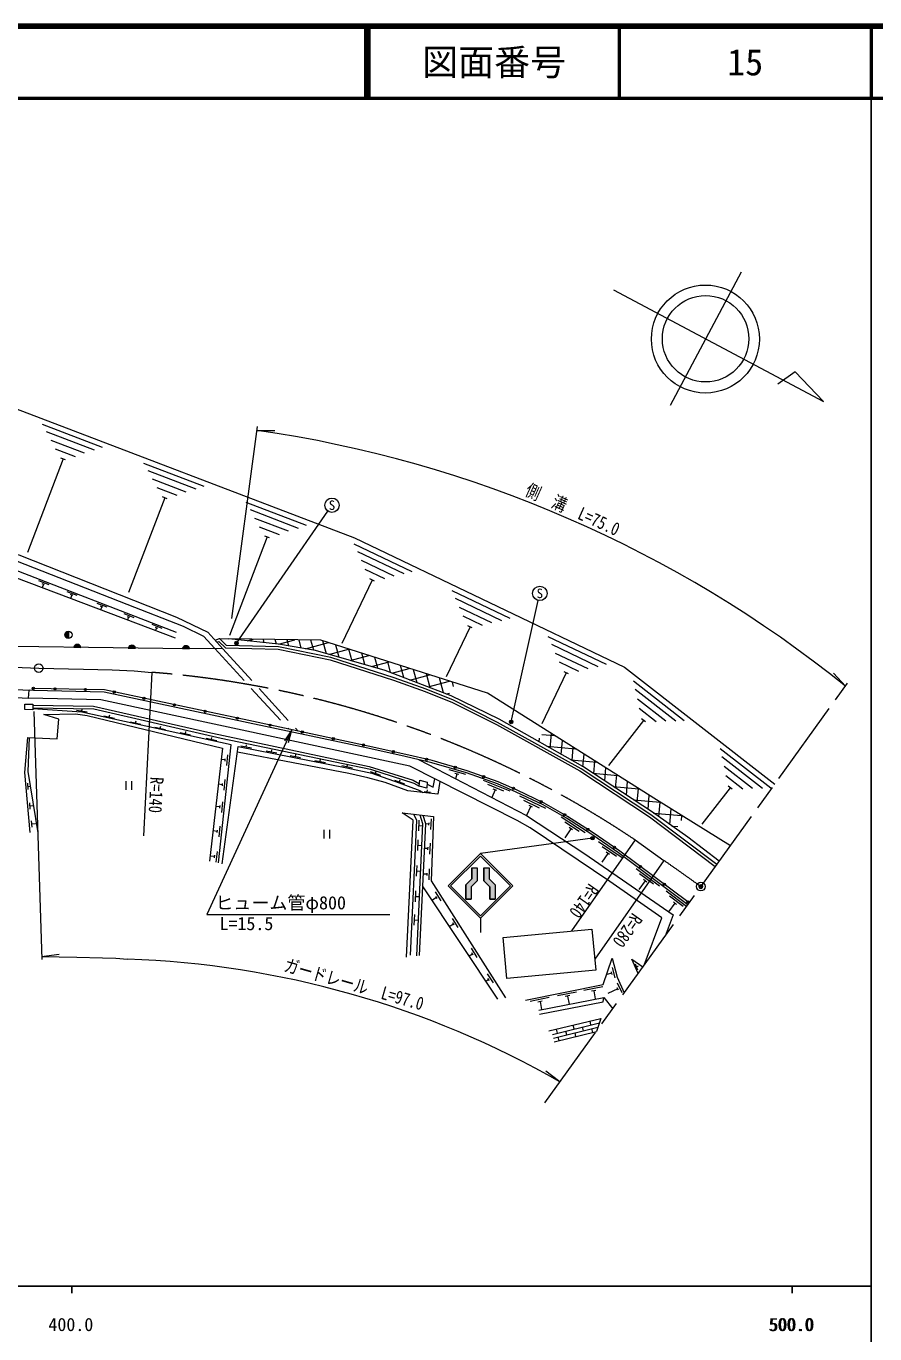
# Model space of a CAD drawing. Units: millimetres at full size, sheet at 1:1000; details may follow other scales. Extents: x 40000 to 680000, y 20000 to 380000.
# Drawn here: x 461636 to 579500, y 198357 to 380000 of the extents above; entities that cross this region are included whole.
import ezdxf
from ezdxf.enums import TextEntityAlignment as Align

# ---------------------------------------------------------------- set-up
doc = ezdxf.new("R2010")
doc.units = ezdxf.units.MM
doc.header["$LTSCALE"] = 1000
doc.header["$PDMODE"] = 32
doc.header["$PDSIZE"] = 500
doc.linetypes.add('CHAIN', pattern=[18.5, 12, -1.5, 3.5, -1.5])
doc.linetypes.add('DASHED', pattern=[7.5, 6, -1.5])
for name, color, linetype, lineweight in [('M-BGD', 7, 'Continuous', 13), ('M-BMK', 2, 'CHAIN', 13), ('M-BMK-SRVR', 3, 'Continuous', 13), ('M-STR-HTXT', 7, 'Continuous', 13), ('M-STR-STRC', 7, 'Continuous', 13), ('M-TTL', 2, 'Continuous', 140), ('M-TTL-BAND', 7, 'Continuous', 25), ('M-TTL-LINE', 7, 'Continuous', 50)]:
    doc.layers.add(name, color=color, linetype=linetype, lineweight=lineweight)
doc.layers.add('M-OTRS', color=6, linetype='Continuous')
doc.layers.add('M-TTL-TXT', color=7, linetype='Continuous')
doc.styles.add('ＭＳ ゴシック', font='')
doc.styles.get('ＭＳ ゴシック').set_extended_font_data('MS Gothic')

# ---------------------------------------------------------------- blocks, each defined once
blk = doc.blocks.new('open_arrow')
at = {"color": 0, "linetype": 'Continuous', "lineweight": -2}
blk.add_lwpolyline([(7.5, 1.25), (0, 0), (7.5, -1.25)], dxfattribs=at)

msp = doc.modelspace()

# ---------------------------------------------------------------- hatches: boundary and pattern name
at = {"layer": 'M-BGD'}
for points in [[(467503, 295957, 0.41421), (467003, 295457, 0.41421), (467503, 294957)], [(468244, 293724, -0.82183), (469235, 293709)], [(475825, 293614, -0.82183), (476815, 293599)], [(483348, 293539, -0.82183), (484338, 293538)], [(462493, 288014, -0.41421), (462643, 288164, -0.41421), (462793, 288014, -1)], [(465493, 287950, -0.41421), (465643, 288100, -0.41421), (465793, 287950, -1)], [(469716, 287860, -0.41421), (469866, 288010, -0.41421), (470016, 287860, -1)], [(473723, 287512, -0.41421), (473873, 287662, -0.41421), (474023, 287512, -1)], [(477842, 286635, -0.41421), (477992, 286785, -0.41421), (478142, 286635, -1)], [(482076, 285732, -0.41421), (482226, 285882, -0.41421), (482376, 285732, -1)], [(486342, 284823, -0.41421), (486492, 284973, -0.41421), (486642, 284823, -1)], [(490816, 283870, -0.41421), (490966, 284020, -0.41421), (491116, 283870, -1)], [(495378, 282898, -0.41421), (495528, 283048, -0.41421), (495678, 282898, -1)], [(499832, 281951, -0.41421), (499982, 282101, -0.41421), (500132, 281951, -1)], [(504144, 281034, -0.41421), (504294, 281184, -0.41421), (504444, 281034, -1)], [(508342, 280141, -0.41421), (508492, 280291, -0.41421), (508642, 280141, -1)], [(512491, 279216, -0.41421), (512641, 279366, -0.41421), (512791, 279216, -1)], [(517097, 278167, -0.41421), (517247, 278317, -0.41421), (517397, 278167, -1)], [(521089, 277055, -0.41421), (521239, 277205, -0.41421), (521389, 277055, -1)], [(525018, 275761, -0.41421), (525168, 275911, -0.41421), (525318, 275761, -1)], [(529158, 274120, -0.41421), (529308, 274270, -0.41421), (529458, 274120, -1)], [(533007, 272280, -0.41421), (533157, 272430, -0.41421), (533307, 272280, -1)], [(536277, 270461, -0.41421), (536427, 270611, -0.41421), (536577, 270461, -1)], [(539502, 268424, -0.41421), (539652, 268574, -0.41421), (539802, 268424, -1)], [(543197, 265929, -0.41421), (543347, 266079, -0.41421), (543497, 265929, -1)], [(546799, 263278, -0.41421), (546949, 263428, -0.41421), (547099, 263278, -1)], [(550112, 260793, -0.41421), (550262, 260943, -0.41421), (550412, 260793, -1)], [(553373, 258348, -0.41421), (553523, 258498, -0.41421), (553673, 258348, -1)]]:
    msp.add_hatch(color=256, dxfattribs=at).paths.add_polyline_path(points)
h = msp.add_hatch(dxfattribs=at)
h.set_pattern_fill('USER', color=256, style=0, pattern_type=2)
h.set_pattern_definition([(105, (0, -0), (-1533.4072, -410.8752), []), (195, (0, -0), (410.8752, -1533.4072), [])])
h.paths.add_polyline_path([(502567, 294700), (489804, 294895), (496663, 294145), (501816, 293264), (511477, 290513), (520295, 287107), (521261, 288749)])
h = msp.add_hatch(dxfattribs=at)
h.set_pattern_fill('USER', color=256, style=0, pattern_type=2)
h.set_pattern_definition([(85, (0, -0), (-1581.459, 138.3597), []), (175, (0, -0), (-138.3597, -1581.459), [])])
h.paths.add_polyline_path([(533692, 282294), (532682, 280691), (538931, 277149), (548624, 270814), (551909, 268470), (552968, 270175), (549168, 272536)])
at = {"layer": 'M-STR-HTXT'}
for points in [[(491094, 294352, -1), (490601, 294267, -0.41421), (490805, 294556, -0.41421)], [(529202, 283490, -1), (528777, 283226, -1)], [(540501, 267328, -1), (540062, 267089, -1)]]:
    msp.add_hatch(color=256, dxfattribs=at).paths.add_polyline_path(points)
at = {"layer": 'M-STR-STRC'}
for points in [[(522694, 260738), (522694, 258719), (523444, 258719), (523444, 260427), (524278, 261261), (524278, 263082), (523528, 263082), (523528, 261571)], [(526778, 260738), (525944, 261571), (525944, 263082), (525194, 263082), (525194, 261260), (526028, 260427), (526028, 258719), (526778, 258719)]]:
    msp.add_hatch(color=256, dxfattribs=at).paths.add_polyline_path(points)

# ---------------------------------------------------------------- linework, layer by layer
at = {"layer": 'M-BGD'}
for p, q in [((463839, 324704), (472190, 321508)), ((464408, 323683), (471086, 321128)), ((469760, 320671), (465090, 322458)), ((466782, 319884), (461806, 306882)), ((468504, 320188), (465703, 321260)), ((467109, 319759), (466455, 320009)), ((477945, 319306), (486296, 316110)), ((478513, 318285), (485191, 315729)), ((483865, 315273), (479196, 317060)), ((480887, 314485), (475845, 301311)), ((482610, 314790), (479808, 315862)), ((481214, 314360), (480560, 314611)), ((492159, 313866), (500510, 310670)), ((492727, 312845), (499405, 310289)), ((498079, 309833), (493409, 311620)), ((495101, 309046), (489858, 295347)), ((496824, 309350), (494022, 310422)), ((495428, 308921), (494774, 309171)), ((507148, 308108), (515214, 304251)), ((507632, 307045), (514083, 303960)), ((512725, 303612), (508214, 305770)), ((511434, 303232), (508728, 304526)), ((464815, 302414), (463416, 302955)), ((464040, 302489), (463848, 301993)), ((464203, 302425), (463877, 302552)), ((509693, 303067), (505476, 294249)), ((510008, 302916), (509377, 303218)), ((520737, 301609), (528804, 297752)), ((468739, 300895), (467340, 301436)), ((467963, 300969), (467784, 300507)), ((468127, 300906), (467800, 301033)), ((472901, 299283), (471503, 299824)), ((521222, 300546), (527672, 297462)), ((472126, 299358), (471961, 298931)), ((472289, 299295), (471963, 299421)), ((476644, 297834), (475245, 298375)), ((476032, 297846), (475706, 297972)), ((475869, 297909), (475716, 297513)), ((526314, 297113), (521803, 299271)), ((525024, 296733), (522317, 298027)), ((480521, 296333), (479122, 296874)), ((479909, 296344), (479583, 296471)), ((479746, 296408), (479603, 296039)), ((523282, 296568), (519967, 289637)), ((523598, 296417), (522966, 296719)), ((467503, 295957), (467503, 294957)), ((487886, 294697), (488502, 294932)), ((534105, 295216), (542172, 291359)), ((468244, 293724), (469235, 293709)), ((475825, 293614), (476815, 293599)), ((483348, 293539), (484338, 293538)), ((534590, 294153), (541040, 291069)), ((539682, 290720), (535171, 292878)), ((538392, 290340), (535685, 291634)), ((536650, 290175), (533266, 283098)), ((536966, 290024), (536334, 290326)), ((545974, 289044), (553031, 283554)), ((462637, 287714), (462034, 287766)), ((546220, 287902), (551864, 283512)), ((550463, 283462), (546516, 286532)), ((549121, 283366), (546753, 285207)), ((468647, 284975), (470128, 284735)), ((469387, 284855), (469435, 285151)), ((472443, 284187), (473908, 283866)), ((473175, 284027), (473240, 284320)), ((476110, 283384), (477576, 283064)), ((476843, 283224), (476907, 283517)), ((547384, 283576), (542489, 277283)), ((547660, 283361), (547108, 283791)), ((479527, 282637), (480992, 282317)), ((480259, 282477), (480323, 282770)), ((483016, 281874), (484481, 281553)), ((483748, 281713), (483812, 282007)), ((486647, 281079), (488112, 280759)), ((487379, 280919), (487443, 281212)), ((491442, 280041), (492914, 279751)), ((492178, 279896), (492236, 280190)), ((489277, 278075), (488706, 278136)), ((489258, 277901), (489295, 278249)), ((489494, 277297), (489656, 278788)), ((494983, 279344), (496455, 279054)), ((495719, 279199), (495777, 279493)), ((498287, 278694), (499759, 278404)), ((499023, 278549), (499081, 278843)), ((501727, 278017), (503199, 277728)), ((502463, 277872), (502521, 278167)), ((558009, 279682), (565067, 274192)), ((558256, 278540), (563899, 274150)), ((505474, 277297), (506939, 276975)), ((506207, 277136), (506271, 277429)), ((509426, 276464), (510839, 275962)), ((510133, 276213), (510233, 276495)), ((522675, 276044), (520370, 276714)), ((521716, 276041), (521179, 276198)), ((521447, 276119), (521256, 275461)), ((562498, 274100), (558552, 277170)), ((461810, 274849), (461890, 273953)), ((461850, 274401), (462199, 274432)), ((475489, 275134), (475489, 273934)), ((476289, 275134), (476289, 273934)), ((488905, 274639), (488319, 274702)), ((488886, 274465), (488924, 274813)), ((489122, 273861), (489284, 275352)), ((512784, 275275), (514194, 274763)), ((513489, 275019), (513592, 275301)), ((528835, 273715), (525135, 275234)), ((527981, 273741), (525761, 274653)), ((561156, 274004), (558788, 275845)), ((559696, 273999), (559143, 274429)), ((516898, 273679), (517794, 273586)), ((517346, 273633), (517377, 273931)), ((526757, 273920), (526316, 272845)), ((527016, 273813), (526498, 274026)), ((533785, 271308), (530186, 273053)), ((559420, 274214), (555479, 269148)), ((462082, 272136), (462162, 271240)), ((462122, 271688), (462600, 271730)), ((488572, 271565), (487972, 271630)), ((488553, 271391), (488591, 271739)), ((488790, 270787), (488951, 272278)), ((532935, 271387), (530775, 272434)), ((531724, 271641), (531107, 270368)), ((531976, 271519), (531472, 271763)), ((462335, 269637), (462415, 268740)), ((462375, 269189), (462913, 269237)), ((488421, 267380), (488582, 268871)), ((516175, 269714), (516105, 268216)), ((516140, 268965), (516679, 268940)), ((517579, 269174), (517120, 269191)), ((517573, 268999), (517586, 269349)), ((517850, 268413), (517908, 269912)), ((539285, 267946), (535918, 270105)), ((538450, 268125), (536429, 269420)), ((488203, 268158), (487589, 268224)), ((488184, 267984), (488222, 268332)), ((502987, 268367), (502987, 267167)), ((503787, 268367), (503787, 267167)), ((537278, 268520), (536468, 267257)), ((537514, 268369), (537042, 268671)), ((488042, 263879), (488203, 265370)), ((516046, 266975), (515976, 265477)), ((516011, 266226), (516551, 266200)), ((517449, 265767), (516963, 265786)), ((517442, 265592), (517456, 265942)), ((517720, 265006), (517777, 266505)), ((544429, 264463), (541127, 266719)), ((543600, 264667), (541618, 266020)), ((542671, 264938), (542208, 265254)), ((487824, 264657), (487194, 264725)), ((487805, 264483), (487843, 264831)), ((515879, 263411), (515809, 261913)), ((542440, 265096), (541593, 263857)), ((515844, 262662), (516383, 262637)), ((517312, 262190), (516799, 262209)), ((517305, 262015), (517319, 262365)), ((517583, 261429), (517640, 262928)), ((549575, 260559), (546375, 262958)), ((548755, 260799), (546835, 262238)), ((515713, 259872), (515643, 258374)), ((516718, 260445), (527118, 244842)), ((519293, 258491), (518489, 259757)), ((547615, 261279), (546715, 260078)), ((547839, 261111), (547391, 261446)), ((553354, 257726), (550506, 259861)), ((515678, 259123), (516217, 259098)), ((518638, 258963), (517983, 258547)), ((518731, 258815), (518544, 259111)), ((551746, 258181), (550847, 256981)), ((552887, 257701), (550966, 259141)), ((551971, 258013), (551522, 258349)), ((515559, 256603), (515489, 255105)), ((515524, 255854), (516064, 255828)), ((520977, 255279), (520404, 254915)), ((521632, 254806), (520828, 256072)), ((521071, 255131), (520883, 255426)), ((523621, 251114), (523140, 250809)), ((524277, 250642), (523473, 251908)), ((523715, 250966), (523527, 251262)), ((543439, 247814), (543052, 249263)), ((546207, 249765), (546553, 248935)), ((546380, 249350), (546657, 249465)), ((525869, 247574), (525467, 247318)), ((526524, 247101), (525720, 248368)), ((525963, 247426), (525775, 247721)), ((542956, 248461), (542262, 248276)), ((543001, 248292), (542911, 248630)), ((544388, 245710), (543772, 247077)), ((538080, 245830), (535432, 245302)), ((537123, 245333), (536505, 245210)), ((536814, 245272), (537036, 244156)), ((541719, 246555), (539071, 246027)), ((540763, 246058), (540145, 245935)), ((540454, 245997), (540678, 244869)), ((543806, 246270), (542439, 245654)), ((543878, 246111), (543735, 246430)), ((534268, 245070), (531620, 244543)), ((533311, 244574), (532693, 244451)), ((533002, 244512), (533222, 243410)), ((540077, 241283), (539955, 241794)), ((534726, 239956), (541250, 241573)), ((534856, 239432), (541036, 240964)), ((534986, 238908), (540822, 240355)), ((535417, 240127), (535285, 240683)), ((536707, 239891), (536582, 240416)), ((537747, 240705), (537620, 241239)), ((537997, 239654), (537872, 240180)), ((539037, 240468), (538912, 240994)), ((540327, 240232), (540202, 240757)), ((535667, 239077), (535542, 239602))]:
    msp.add_line(p, q, dxfattribs=at)
at = {"layer": 'M-BGD', "linetype": 'DASHED'}
for p, q in [((487841, 293532), (498078, 282356)), ((488928, 293530), (499425, 282069)), ((456877, 288034), (462034, 287766)), ((456866, 286933), (461977, 286667))]:
    msp.add_line(p, q, dxfattribs=at)
at = {"layer": 'M-BGD'}
for points in [[(460164, 326914), (507225, 308903), (544714, 290975), (565612, 274718)], [(373598, 310118), (377077, 307490), (384283, 305333), (386796, 304003), (389201, 302316), (391715, 300134), (393949, 297764), (394901, 296495), (396560, 295153), (421897, 293326), (428774, 294288), (430918, 294825), (437257, 299380), (439428, 300509), (449132, 303517), (451052, 304292), (457815, 305781), (458537, 305940), (460372, 305703), (475614, 299706), (483442, 296662), (486263, 295285), (487841, 293532)], [(373939, 310444), (377355, 307886), (384204, 305785), (386640, 304506), (389152, 302851), (391575, 300826), (393986, 298291), (395106, 296849), (396995, 295533), (421647, 293686), (427875, 294380), (430789, 294991), (436854, 299509), (439274, 300719), (447384, 303383), (448568, 304114), (450614, 304954), (458235, 306697), (460607, 306587), (482530, 297887), (486873, 295830), (488928, 293530)], [(482356, 294972), (478958, 296290), (458279, 304095), (448297, 301491), (447137, 301825), (446294, 302637)], [(482527, 295781), (458564, 305059), (447770, 302344), (447318, 302955)], [(488135, 294417), (488414, 294524), (489298, 293633), (496642, 293452), (503876, 291970), (512640, 289150), (517058, 287568), (520850, 286036), (526953, 282988), (538535, 276561), (548194, 270184), (557346, 263260)], [(557551, 263544), (548396, 270470), (538717, 276860), (527116, 283297), (520994, 286355), (517183, 287895), (512753, 289481), (503965, 292309), (496682, 293801), (489448, 293979), (488502, 294932), (489804, 294895)], [(559436, 266157), (549168, 272536), (525690, 287339), (502567, 294700), (489804, 294895)], [(557877, 263996), (553514, 267325), (548624, 270814), (538931, 277149), (527304, 283739), (520652, 286969), (511477, 290513), (501816, 293264), (496663, 294145), (489804, 294895)], [(488928, 293530), (480618, 293544), (453033, 293945), (427910, 294167)], [(547465, 249564), (549926, 256152), (542703, 261193), (531626, 268659), (529823, 269646), (514913, 277196), (472023, 286439), (461977, 286667), (462034, 287766)], [(553529, 257969), (543909, 265182), (540193, 267721), (536666, 269982), (533416, 271821), (529703, 273621), (527099, 274752), (522802, 276288), (517957, 277696), (514280, 278540), (509080, 279709), (492480, 283240), (472470, 287505), (462637, 287714)], [(553705, 258212), (544084, 265426), (540359, 267971), (536821, 270239), (533555, 272087), (529828, 273894), (527209, 275031), (522894, 276574), (518032, 277987), (514346, 278833), (509144, 280002), (492542, 283534), (472505, 287804), (462643, 288014)], [(462571, 285321), (471054, 285169), (488729, 281093), (509457, 276778), (515485, 274862), (516221, 274425)], [(462575, 285677), (471006, 285554), (486880, 281937), (509264, 277161), (515375, 275259), (516252, 274742)], [(462210, 267996), (461467, 276338), (461850, 281183), (465948, 281023), (466197, 283716), (464099, 284403), (468486, 284469), (470112, 284226), (488883, 279711), (487112, 263994)], [(488332, 263768), (490107, 280169), (469363, 284707), (462570, 285165)], [(462069, 281175), (461873, 276447), (463247, 267970)], [(488848, 263649), (491094, 279956), (506175, 276989), (509644, 276227), (513438, 274878), (516308, 273836), (516727, 273546)], [(519078, 275087), (518794, 273332), (514659, 273761), (511515, 274947), (509091, 275606), (506456, 276204), (490981, 279136)], [(516118, 278118), (531133, 270354), (539216, 265044), (551472, 256563), (550361, 253577)], [(517319, 274719), (518179, 274274), (518399, 275431)], [(514477, 250698), (515378, 269697), (513844, 270711), (518219, 270209), (517878, 261280), (528200, 245022)], [(515024, 250959), (515902, 269654), (515495, 270521)], [(516287, 270430), (516700, 269226), (515849, 250873)], [(516278, 250888), (517121, 269220), (516751, 270377)], [(530982, 244722), (541788, 246874), (543025, 250529), (543723, 247916), (544705, 245737)], [(546618, 248389), (545772, 250418), (547291, 249322)], [(532831, 243334), (541843, 245097), (543103, 243516)], [(532946, 242745), (541754, 244468), (541843, 245097)], [(534202, 240425), (541453, 242150), (540822, 240355)]]:
    msp.add_lwpolyline(points, dxfattribs=at)
for points in [[(461468, 285844), (462576, 285832), (462568, 285048), (461460, 285059)], [(516303, 275269), (517343, 274975), (517267, 274142), (516221, 274425)], [(527870, 253428), (540201, 254590), (540738, 248883), (528408, 247721)]]:
    msp.add_lwpolyline(points, close=True, dxfattribs=at)
for centre, radius in [((467503, 295457), 500), ((462643, 288014), 150), ((465643, 287950), 150), ((469866, 287860), 150), ((473873, 287512), 150), ((477992, 286635), 150), ((482226, 285732), 150), ((486492, 284823), 150), ((490966, 283870), 150), ((495528, 282898), 150), ((499982, 281951), 150), ((504294, 281034), 150), ((508492, 280141), 150), ((512641, 279216), 150), ((517247, 278167), 150), ((521239, 277055), 150), ((525168, 275761), 150), ((529308, 274120), 150), ((533157, 272280), 150), ((536427, 270461), 150), ((539652, 268424), 150), ((543347, 265929), 150), ((546949, 263278), 150), ((550262, 260793), 150), ((553523, 258348), 150)]:
    msp.add_circle(centre, radius, dxfattribs=at)
for centre, start, end in [((468738, 293619), 10.3389, 167.99709), ((476319, 293509), 10.3389, 167.99709), ((483843, 293441), 11.07273, 168.73092)]:
    msp.add_arc(centre, 505, start, end, dxfattribs=at)
at = {"layer": 'M-BMK'}
for p, q in [((533687, 230463), (575717, 288727)), ((546208, 266961), (550212, 264105))]:
    msp.add_line(p, q, dxfattribs=at)
msp.add_lwpolyline([(313838, 297392), (364049, 294731), (463376, 290808), (469622, 290682), (473585, 290573), (476625, 290450), (479099, 290239)], dxfattribs=at)
for centre, radius, start, end in [((468275, 150658), 140000, 56.17502, 85.56611), ((390995, 33779), 280000, 54.06003, 55.34516)]:
    msp.add_arc(centre, radius, start, end, dxfattribs=at)
at = {"layer": 'M-BMK-SRVR'}
for p, q in [((560926, 345845), (551056, 327309)), ((543192, 343391), (572347, 327869)), ((568454, 331987), (566005, 330253)), ((572347, 327869), (568454, 331987))]:
    msp.add_line(p, q, dxfattribs=at)
for centre, radius in [((555971, 336539), 7500), ((555991, 336577), 6000), ((463376, 290808), 600), ((555337, 260476), 600)]:
    msp.add_circle(centre, radius, dxfattribs=at)
at = {"layer": 'M-OTRS'}
msp.add_point((555337, 260476), dxfattribs=at)
at = {"layer": 'M-STR-HTXT'}
for p, q in [((490208, 297705), (493782, 324388)), ((493710, 323850), (496165, 323820)), ((490847, 294309), (503538, 312637)), ((528989, 283358), (532753, 300236)), ((479099, 290239), (477937, 267548)), ((575428, 288326), (573740, 290108)), ((462689, 284810), (463795, 250339)), ((540281, 267209), (524737, 265083)), ((546208, 266961), (537351, 254322)), ((550212, 264105), (540593, 250424)), ((463780, 250792), (466218, 251084)), ((535775, 233358), (533818, 234840))]:
    msp.add_line(p, q, dxfattribs=at)
for points in [[(498527, 282261), (486749, 256618), (512162, 256618)], [(463780, 250792), (468668, 250693), (472222, 250595), (474113, 250519), (475700, 250383)]]:
    msp.add_lwpolyline(points, dxfattribs=at)
for centre in [(490847, 294309), (528989, 283358), (540281, 267209)]:
    msp.add_circle(centre, 250, dxfattribs=at)
for centre, radius, start, end in [((469670, 156795), 168775, 51.19858, 81.811), ((471507, 121087), 129364, 60.2115, 88.14246)]:
    msp.add_arc(centre, radius, start, end, dxfattribs=at)
at = {"layer": 'M-STR-STRC'}
for p, q in [((520237, 260583), (524737, 265083)), ((520590, 260583), (524737, 264729)), ((529237, 260583), (524737, 265083)), ((528883, 260583), (524737, 264729)), ((522694, 260738), (523528, 261571)), ((523528, 263082), (524278, 263082)), ((523528, 263082), (523528, 261571)), ((524278, 263082), (524278, 261261)), ((525194, 263082), (525194, 261260)), ((525194, 263082), (525944, 263082)), ((525944, 263082), (525944, 261571)), ((526778, 260738), (525944, 261571)), ((520237, 260583), (524737, 256082)), ((520590, 260583), (524737, 256436)), ((522694, 260738), (522694, 258719)), ((523444, 260427), (524278, 261261)), ((523444, 260427), (523444, 258719)), ((524737, 256436), (528883, 260583)), ((524737, 256083), (529237, 260583)), ((526028, 260427), (525194, 261260)), ((526028, 260427), (526028, 258719)), ((526778, 260738), (526778, 258719)), ((522694, 258719), (523444, 258719)), ((526028, 258719), (526778, 258719)), ((524737, 256082), (524737, 254083))]:
    msp.add_line(p, q, dxfattribs=at)
for points in [[(523528, 261571), (523528, 263082), (524278, 263082), (524278, 261261), (523444, 260427), (523444, 258719), (522694, 258719), (522694, 260738)], [(525194, 263082), (525944, 263082), (525944, 261571), (526778, 260738), (526778, 258719), (526028, 258719), (526028, 260427), (525194, 261260)]]:
    msp.add_lwpolyline(points, close=True, dxfattribs=at)
for centre in [(504107, 313459), (532971, 301212)]:
    msp.add_circle(centre, 1000, dxfattribs=at)
at = {"layer": 'M-TTL'}
msp.add_line((680000, 380000), (40000, 380000), dxfattribs=at)
at = {"layer": 'M-TTL-BAND'}
for p, q in [((579000, 20000), (579000, 370000)), ((40000, 205000), (579000, 205000)), ((468000, 205000), (468000, 204000)), ((568000, 205000), (568000, 204000))]:
    msp.add_line(p, q, dxfattribs=at)
at = {"layer": 'M-TTL-LINE'}
for p, q in [((508747, 380000), (508747, 370000)), ((509247, 380000), (509247, 370000)), ((543997, 380000), (543997, 370000)), ((579000, 380000), (579000, 370000)), ((40000, 370000), (680000, 370000))]:
    msp.add_line(p, q, dxfattribs=at)

# ---------------------------------------------------------------- block references
at = {"layer": 'M-STR-HTXT', "xscale": 240, "yscale": 240, "rotation": 245.3}
msp.add_blockref('open_arrow', (498527, 282261), dxfattribs=at)

# ---------------------------------------------------------------- texts
at = {"layer": 'M-STR-HTXT', "style": 'ＭＳ ゴシック', "width": 0.8}
for s, rotation, p in [('側\u3000溝\u3000L=75.0', 335.759, (536935, 311531)), ('ガードレール\u3000L=97.0', 344, (506775, 245497))]:
    msp.add_text(s, height=1833, rotation=rotation, dxfattribs=at).set_placement(p, align=Align.BOTTOM_CENTER)
for s, rotation, p in [('R=140', 267.07, (478358, 275768)), ('R=280', 234.89, (545403, 257264))]:
    msp.add_text(s, height=1833, rotation=rotation, dxfattribs=at).set_placement(p, align=Align.BOTTOM_LEFT)
msp.add_text('R=140', height=1833, rotation=234.982, dxfattribs=at).set_placement((541319, 259985), align=Align.TOP_LEFT)
at = {"layer": 'M-STR-HTXT', "style": 'ＭＳ ゴシック'}
msp.add_text('ヒューム管φ800', height=1833, dxfattribs=at).set_placement((487914, 256771), align=Align.BOTTOM_LEFT)
msp.add_text('L=15.5', height=1833, dxfattribs=at).set_placement((488484, 256266), align=Align.TOP_LEFT)
at = {"layer": 'M-STR-STRC', "style": 'ＭＳ ゴシック'}
for p in [(504107, 313459), (532971, 301212)]:
    msp.add_text('S', height=1320, dxfattribs=at).set_placement(p, align=Align.MIDDLE_CENTER)
at = {"layer": 'M-TTL-BAND', "style": 'ＭＳ ゴシック'}
for s, p in [('400.0', (467844, 198195)), ('500.0', (567844, 198195)), ('500.0', (568000, 198195))]:
    msp.add_text(s, height=1833, dxfattribs=at).set_placement(p, align=Align.BOTTOM_CENTER)
at = {"layer": 'M-TTL-TXT', "style": 'ＭＳ ゴシック'}
for s, p in [('図面番号', (526622, 375000)), ('15', (561497, 375000))]:
    msp.add_text(s, height=3666, dxfattribs=at).set_placement(p, align=Align.MIDDLE_CENTER)

doc.saveas('drawing.dxf')
